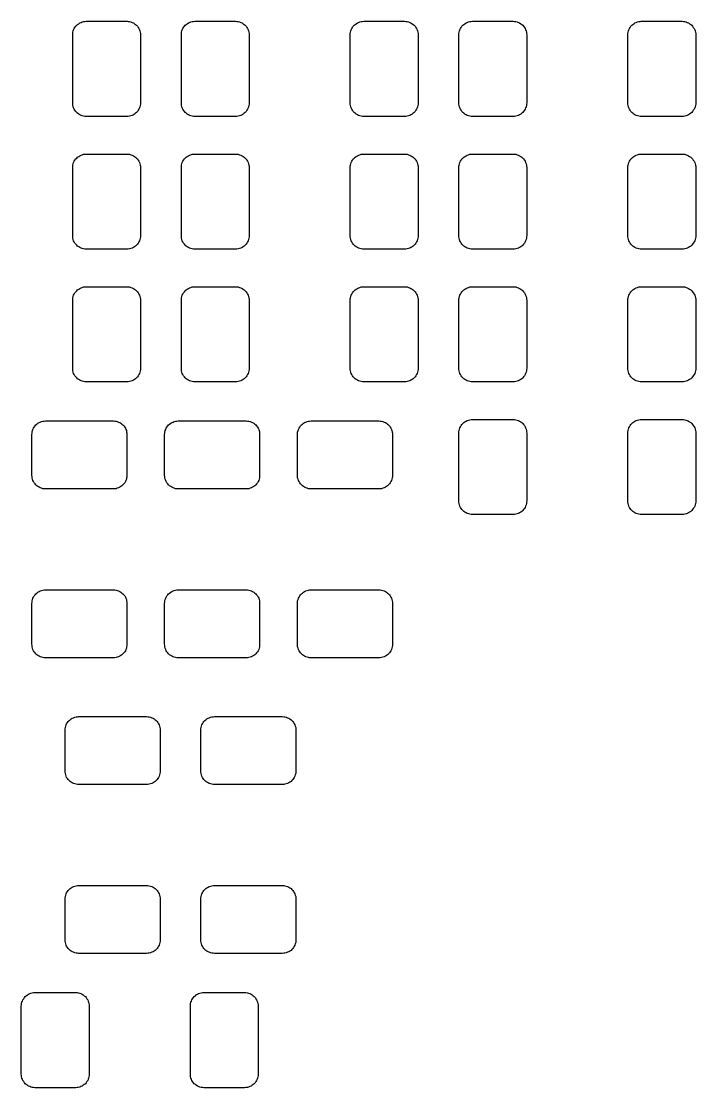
# Model space of a CAD drawing. Extents: x 0.1 to 57.8, y -40.1 to 0.3.
# Drawn here: x 42.84 to 54.01, y -19.37 to -1.69 of the extents above; entities that cross this region are included whole.
import ezdxf

# ---------------------------------------------------------------- set-up
doc = ezdxf.new("R2010")
doc.units = 0
doc.layers.get('0').update_dxf_attribs({"linetype": 'CONTINUOUS'})

msp = doc.modelspace()

# ---------------------------------------------------------------- linework, layer by layer
at = {"color": 7}
for points in [[(44.6082, -1.69447), (44.63106, -1.696756), (44.651634, -1.701328), (44.672208, -1.710472), (44.692782, -1.719616), (44.71107, -1.731046), (44.729358, -1.744762), (44.74536, -1.758478), (44.761362, -1.77448), (44.772792, -1.792768), (44.784222, -1.811056), (44.795652, -1.83163), (44.80251, -1.852204), (44.807082, -1.872778), (44.811654, -1.895638), (44.811654, -1.918498), (44.811654, -3.043209), (44.811654, -3.063783), (44.807082, -3.086643), (44.80251, -3.107217), (44.795652, -3.127791), (44.784222, -3.148365), (44.772792, -3.166653), (44.761362, -3.184941), (44.74536, -3.200943), (44.729358, -3.216945), (44.71107, -3.230661), (44.692782, -3.242091), (44.672208, -3.251235), (44.651634, -3.258093), (44.63106, -3.262665), (44.6082, -3.267237), (44.587626, -3.267237), (43.910971, -3.267237), (43.890397, -3.267237), (43.867537, -3.262665), (43.846963, -3.258093), (43.826389, -3.251235), (43.805815, -3.242091), (43.787527, -3.230661), (43.769239, -3.216945), (43.753237, -3.200943), (43.737235, -3.184941), (43.723519, -3.166653), (43.714375, -3.148365), (43.702945, -3.127791), (43.696087, -3.107217), (43.691515, -3.086643), (43.686943, -3.063783), (43.686943, -3.043209), (43.686943, -1.918498), (43.686943, -1.895638), (43.691515, -1.872778), (43.696087, -1.852204), (43.702945, -1.83163), (43.714375, -1.811056), (43.723519, -1.792768), (43.737235, -1.77448), (43.753237, -1.758478), (43.769239, -1.744762), (43.787527, -1.731046), (43.805815, -1.719616), (43.826389, -1.710472), (43.846963, -1.701328), (43.867537, -1.696756), (43.890397, -1.69447), (43.910971, -1.692184), (44.587626, -1.692184)], [(46.409058, -1.69447), (46.429632, -1.696756), (46.452492, -1.701328), (46.473066, -1.710472), (46.49364, -1.719616), (46.511928, -1.731046), (46.530216, -1.744762), (46.546218, -1.758478), (46.559934, -1.77448), (46.57365, -1.792768), (46.58508, -1.811056), (46.594224, -1.83163), (46.601082, -1.852204), (46.60794, -1.872778), (46.610226, -1.895638), (46.612512, -1.918498), (46.612512, -3.043209), (46.610226, -3.063783), (46.60794, -3.086643), (46.601082, -3.107217), (46.594224, -3.127791), (46.58508, -3.148365), (46.57365, -3.166653), (46.559934, -3.184941), (46.546218, -3.200943), (46.530216, -3.216945), (46.511928, -3.230661), (46.49364, -3.242091), (46.473066, -3.251235), (46.452492, -3.258093), (46.429632, -3.262665), (46.409058, -3.267237), (46.386198, -3.267237), (45.711829, -3.267237), (45.688969, -3.267237), (45.668395, -3.262665), (45.645535, -3.258093), (45.624961, -3.251235), (45.606673, -3.242091), (45.586099, -3.230661), (45.570097, -3.216945), (45.551809, -3.200943), (45.538093, -3.184941), (45.524377, -3.166653), (45.512947, -3.148365), (45.503803, -3.127791), (45.496945, -3.107217), (45.490087, -3.086643), (45.487801, -3.063783), (45.487801, -3.043209), (45.487801, -1.918498), (45.487801, -1.895638), (45.490087, -1.872778), (45.496945, -1.852204), (45.503803, -1.83163), (45.512947, -1.811056), (45.524377, -1.792768), (45.538093, -1.77448), (45.551809, -1.758478), (45.570097, -1.744762), (45.586099, -1.731046), (45.606673, -1.719616), (45.624961, -1.710472), (45.645535, -1.701328), (45.668395, -1.696756), (45.688969, -1.69447), (45.711829, -1.692184), (46.386198, -1.692184)], [(49.208136, -1.69447), (49.230996, -1.696756), (49.25157, -1.701328), (49.272144, -1.710472), (49.292718, -1.719616), (49.311006, -1.731046), (49.329294, -1.744762), (49.345296, -1.758478), (49.361298, -1.77448), (49.372728, -1.792768), (49.384158, -1.811056), (49.395588, -1.83163), (49.402446, -1.852204), (49.407018, -1.872778), (49.41159, -1.895638), (49.41159, -1.918498), (49.41159, -3.043209), (49.41159, -3.063783), (49.407018, -3.086643), (49.402446, -3.107217), (49.395588, -3.127791), (49.384158, -3.148365), (49.372728, -3.166653), (49.361298, -3.184941), (49.345296, -3.200943), (49.329294, -3.216945), (49.311006, -3.230661), (49.292718, -3.242091), (49.272144, -3.251235), (49.25157, -3.258093), (49.230996, -3.262665), (49.208136, -3.267237), (49.187562, -3.267237), (48.510906, -3.267237), (48.490332, -3.267237), (48.467472, -3.262665), (48.446898, -3.258093), (48.426325, -3.251235), (48.405751, -3.242091), (48.387463, -3.230661), (48.369175, -3.216945), (48.353173, -3.200943), (48.337171, -3.184941), (48.325741, -3.166653), (48.314311, -3.148365), (48.302881, -3.127791), (48.296023, -3.107217), (48.291451, -3.086643), (48.286879, -3.063783), (48.286879, -3.043209), (48.286879, -1.918498), (48.286879, -1.895638), (48.291451, -1.872778), (48.296023, -1.852204), (48.302881, -1.83163), (48.314311, -1.811056), (48.325741, -1.792768), (48.337171, -1.77448), (48.353173, -1.758478), (48.369175, -1.744762), (48.387463, -1.731046), (48.405751, -1.719616), (48.426325, -1.710472), (48.446898, -1.701328), (48.467472, -1.696756), (48.490332, -1.69447), (48.510906, -1.692184), (49.187562, -1.692184)], [(51.008994, -1.69447), (51.029568, -1.696756), (51.052428, -1.701328), (51.073002, -1.710472), (51.093576, -1.719616), (51.111864, -1.731046), (51.130152, -1.744762), (51.146154, -1.758478), (51.15987, -1.77448), (51.173586, -1.792768), (51.185016, -1.811056), (51.19416, -1.83163), (51.201018, -1.852204), (51.207876, -1.872778), (51.210162, -1.895638), (51.212448, -1.918498), (51.212448, -3.043209), (51.210162, -3.063783), (51.207876, -3.086643), (51.201018, -3.107217), (51.19416, -3.127791), (51.185016, -3.148365), (51.173586, -3.166653), (51.15987, -3.184941), (51.146154, -3.200943), (51.130152, -3.216945), (51.111864, -3.230661), (51.093576, -3.242091), (51.073002, -3.251235), (51.052428, -3.258093), (51.029568, -3.262665), (51.008994, -3.267237), (50.986134, -3.267237), (50.311765, -3.267237), (50.288905, -3.267237), (50.268331, -3.262665), (50.245471, -3.258093), (50.224897, -3.251235), (50.206609, -3.242091), (50.186035, -3.230661), (50.170033, -3.216945), (50.151745, -3.200943), (50.138029, -3.184941), (50.124313, -3.166653), (50.112883, -3.148365), (50.103739, -3.127791), (50.096881, -3.107217), (50.090023, -3.086643), (50.087737, -3.063783), (50.087737, -3.043209), (50.087737, -1.918498), (50.087737, -1.895638), (50.090023, -1.872778), (50.096881, -1.852204), (50.103739, -1.83163), (50.112883, -1.811056), (50.124313, -1.792768), (50.138029, -1.77448), (50.151745, -1.758478), (50.170033, -1.744762), (50.186035, -1.731046), (50.206609, -1.719616), (50.224897, -1.710472), (50.245471, -1.701328), (50.268331, -1.696756), (50.288905, -1.69447), (50.311765, -1.692184), (50.986134, -1.692184)], [(53.808071, -1.69447), (53.830931, -1.696756), (53.851505, -1.701328), (53.872079, -1.710472), (53.892653, -1.719616), (53.910941, -1.731046), (53.929229, -1.744762), (53.945231, -1.758478), (53.961233, -1.77448), (53.972663, -1.792768), (53.984093, -1.811056), (53.995523, -1.83163), (54.002381, -1.852204), (54.006953, -1.872778), (54.011525, -1.895638), (54.011525, -1.918498), (54.011525, -3.043209), (54.011525, -3.063783), (54.006953, -3.086643), (54.002381, -3.107217), (53.995523, -3.127791), (53.984093, -3.148365), (53.972663, -3.166653), (53.961233, -3.184941), (53.945231, -3.200943), (53.929229, -3.216945), (53.910941, -3.230661), (53.892653, -3.242091), (53.872079, -3.251235), (53.851505, -3.258093), (53.830931, -3.262665), (53.808071, -3.267237), (53.787497, -3.267237), (53.110842, -3.267237), (53.090268, -3.267237), (53.067408, -3.262665), (53.046834, -3.258093), (53.02626, -3.251235), (53.005686, -3.242091), (52.987398, -3.230661), (52.96911, -3.216945), (52.953108, -3.200943), (52.937106, -3.184941), (52.925676, -3.166653), (52.914246, -3.148365), (52.902816, -3.127791), (52.895958, -3.107217), (52.891386, -3.086643), (52.886814, -3.063783), (52.886814, -3.043209), (52.886814, -1.918498), (52.886814, -1.895638), (52.891386, -1.872778), (52.895958, -1.852204), (52.902816, -1.83163), (52.914246, -1.811056), (52.925676, -1.792768), (52.937106, -1.77448), (52.953108, -1.758478), (52.96911, -1.744762), (52.987398, -1.731046), (53.005686, -1.719616), (53.02626, -1.710472), (53.046834, -1.701328), (53.067408, -1.696756), (53.090268, -1.69447), (53.110842, -1.692184), (53.787497, -1.692184)], [(44.6082, -3.894108), (44.63106, -3.896394), (44.651634, -3.903252), (44.672208, -3.91011), (44.692782, -3.919254), (44.71107, -3.930684), (44.729358, -3.9444), (44.74536, -3.958116), (44.761362, -3.974118), (44.772792, -3.992406), (44.784222, -4.010694), (44.795652, -4.031268), (44.80251, -4.051842), (44.807082, -4.074702), (44.811654, -4.095276), (44.811654, -4.118136), (44.811654, -5.242847), (44.811654, -5.265707), (44.807082, -5.286281), (44.80251, -5.306855), (44.795652, -5.329715), (44.784222, -5.348003), (44.772792, -5.368577), (44.761362, -5.384579), (44.74536, -5.400581), (44.729358, -5.416583), (44.71107, -5.430299), (44.692782, -5.441729), (44.672208, -5.450873), (44.651634, -5.457731), (44.63106, -5.462303), (44.6082, -5.466875), (44.587626, -5.466875), (43.910971, -5.466875), (43.890397, -5.466875), (43.867537, -5.462303), (43.846963, -5.457731), (43.826389, -5.450873), (43.805815, -5.441729), (43.787527, -5.430299), (43.769239, -5.416583), (43.753237, -5.400581), (43.737235, -5.384579), (43.723519, -5.368577), (43.714375, -5.348003), (43.702945, -5.329715), (43.696087, -5.306855), (43.691515, -5.286281), (43.686943, -5.265707), (43.686943, -5.242847), (43.686943, -4.118136), (43.686943, -4.095276), (43.691515, -4.074702), (43.696087, -4.051842), (43.702945, -4.031268), (43.714375, -4.010694), (43.723519, -3.992406), (43.737235, -3.974118), (43.753237, -3.958116), (43.769239, -3.9444), (43.787527, -3.930684), (43.805815, -3.919254), (43.826389, -3.91011), (43.846963, -3.903252), (43.867537, -3.896394), (43.890397, -3.894108), (43.910971, -3.891822), (44.587626, -3.891822)], [(46.409058, -3.894108), (46.429632, -3.896394), (46.452492, -3.903252), (46.473066, -3.91011), (46.49364, -3.919254), (46.511928, -3.930684), (46.530216, -3.9444), (46.546218, -3.958116), (46.559934, -3.974118), (46.57365, -3.992406), (46.58508, -4.010694), (46.594224, -4.031268), (46.601082, -4.051842), (46.60794, -4.074702), (46.610226, -4.095276), (46.612512, -4.118136), (46.612512, -5.242847), (46.610226, -5.265707), (46.60794, -5.286281), (46.601082, -5.306855), (46.594224, -5.329715), (46.58508, -5.348003), (46.57365, -5.368577), (46.559934, -5.384579), (46.546218, -5.400581), (46.530216, -5.416583), (46.511928, -5.430299), (46.49364, -5.441729), (46.473066, -5.450873), (46.452492, -5.457731), (46.429632, -5.462303), (46.409058, -5.466875), (46.386198, -5.466875), (45.711829, -5.466875), (45.688969, -5.466875), (45.668395, -5.462303), (45.645535, -5.457731), (45.624961, -5.450873), (45.606673, -5.441729), (45.586099, -5.430299), (45.570097, -5.416583), (45.551809, -5.400581), (45.538093, -5.384579), (45.524377, -5.368577), (45.512947, -5.348003), (45.503803, -5.329715), (45.496945, -5.306855), (45.490087, -5.286281), (45.487801, -5.265707), (45.487801, -5.242847), (45.487801, -4.118136), (45.487801, -4.095276), (45.490087, -4.074702), (45.496945, -4.051842), (45.503803, -4.031268), (45.512947, -4.010694), (45.524377, -3.992406), (45.538093, -3.974118), (45.551809, -3.958116), (45.570097, -3.9444), (45.586099, -3.930684), (45.606673, -3.919254), (45.624961, -3.91011), (45.645535, -3.903252), (45.668395, -3.896394), (45.688969, -3.894108), (45.711829, -3.891822), (46.386198, -3.891822)], [(49.208136, -3.894108), (49.230996, -3.896394), (49.25157, -3.903252), (49.272144, -3.91011), (49.292718, -3.919254), (49.311006, -3.930684), (49.329294, -3.9444), (49.345296, -3.958116), (49.361298, -3.974118), (49.372728, -3.992406), (49.384158, -4.010694), (49.395588, -4.031268), (49.402446, -4.051842), (49.407018, -4.074702), (49.41159, -4.095276), (49.41159, -4.118136), (49.41159, -5.242847), (49.41159, -5.265707), (49.407018, -5.286281), (49.402446, -5.306855), (49.395588, -5.329715), (49.384158, -5.348003), (49.372728, -5.368577), (49.361298, -5.384579), (49.345296, -5.400581), (49.329294, -5.416583), (49.311006, -5.430299), (49.292718, -5.441729), (49.272144, -5.450873), (49.25157, -5.457731), (49.230996, -5.462303), (49.208136, -5.466875), (49.187562, -5.466875), (48.510906, -5.466875), (48.490332, -5.466875), (48.467472, -5.462303), (48.446898, -5.457731), (48.426325, -5.450873), (48.405751, -5.441729), (48.387463, -5.430299), (48.369175, -5.416583), (48.353173, -5.400581), (48.337171, -5.384579), (48.325741, -5.368577), (48.314311, -5.348003), (48.302881, -5.329715), (48.296023, -5.306855), (48.291451, -5.286281), (48.286879, -5.265707), (48.286879, -5.242847), (48.286879, -4.118136), (48.286879, -4.095276), (48.291451, -4.074702), (48.296023, -4.051842), (48.302881, -4.031268), (48.314311, -4.010694), (48.325741, -3.992406), (48.337171, -3.974118), (48.353173, -3.958116), (48.369175, -3.9444), (48.387463, -3.930684), (48.405751, -3.919254), (48.426325, -3.91011), (48.446898, -3.903252), (48.467472, -3.896394), (48.490332, -3.894108), (48.510906, -3.891822), (49.187562, -3.891822)], [(51.008994, -3.894108), (51.029568, -3.896394), (51.052428, -3.903252), (51.073002, -3.91011), (51.093576, -3.919254), (51.111864, -3.930684), (51.130152, -3.9444), (51.146154, -3.958116), (51.15987, -3.974118), (51.173586, -3.992406), (51.185016, -4.010694), (51.19416, -4.031268), (51.201018, -4.051842), (51.207876, -4.074702), (51.210162, -4.095276), (51.212448, -4.118136), (51.212448, -5.242847), (51.210162, -5.265707), (51.207876, -5.286281), (51.201018, -5.306855), (51.19416, -5.329715), (51.185016, -5.348003), (51.173586, -5.368577), (51.15987, -5.384579), (51.146154, -5.400581), (51.130152, -5.416583), (51.111864, -5.430299), (51.093576, -5.441729), (51.073002, -5.450873), (51.052428, -5.457731), (51.029568, -5.462303), (51.008994, -5.466875), (50.986134, -5.466875), (50.311765, -5.466875), (50.288905, -5.466875), (50.268331, -5.462303), (50.245471, -5.457731), (50.224897, -5.450873), (50.206609, -5.441729), (50.186035, -5.430299), (50.170033, -5.416583), (50.151745, -5.400581), (50.138029, -5.384579), (50.124313, -5.368577), (50.112883, -5.348003), (50.103739, -5.329715), (50.096881, -5.306855), (50.090023, -5.286281), (50.087737, -5.265707), (50.087737, -5.242847), (50.087737, -4.118136), (50.087737, -4.095276), (50.090023, -4.074702), (50.096881, -4.051842), (50.103739, -4.031268), (50.112883, -4.010694), (50.124313, -3.992406), (50.138029, -3.974118), (50.151745, -3.958116), (50.170033, -3.9444), (50.186035, -3.930684), (50.206609, -3.919254), (50.224897, -3.91011), (50.245471, -3.903252), (50.268331, -3.896394), (50.288905, -3.894108), (50.311765, -3.891822), (50.986134, -3.891822)], [(53.808071, -3.894108), (53.830931, -3.896394), (53.851505, -3.903252), (53.872079, -3.91011), (53.892653, -3.919254), (53.910941, -3.930684), (53.929229, -3.9444), (53.945231, -3.958116), (53.961233, -3.974118), (53.972663, -3.992406), (53.984093, -4.010694), (53.995523, -4.031268), (54.002381, -4.051842), (54.006953, -4.074702), (54.011525, -4.095276), (54.011525, -4.118136), (54.011525, -5.242847), (54.011525, -5.265707), (54.006953, -5.286281), (54.002381, -5.306855), (53.995523, -5.329715), (53.984093, -5.348003), (53.972663, -5.368577), (53.961233, -5.384579), (53.945231, -5.400581), (53.929229, -5.416583), (53.910941, -5.430299), (53.892653, -5.441729), (53.872079, -5.450873), (53.851505, -5.457731), (53.830931, -5.462303), (53.808071, -5.466875), (53.787497, -5.466875), (53.110842, -5.466875), (53.090268, -5.466875), (53.067408, -5.462303), (53.046834, -5.457731), (53.02626, -5.450873), (53.005686, -5.441729), (52.987398, -5.430299), (52.96911, -5.416583), (52.953108, -5.400581), (52.937106, -5.384579), (52.925676, -5.368577), (52.914246, -5.348003), (52.902816, -5.329715), (52.895958, -5.306855), (52.891386, -5.286281), (52.886814, -5.265707), (52.886814, -5.242847), (52.886814, -4.118136), (52.886814, -4.095276), (52.891386, -4.074702), (52.895958, -4.051842), (52.902816, -4.031268), (52.914246, -4.010694), (52.925676, -3.992406), (52.937106, -3.974118), (52.953108, -3.958116), (52.96911, -3.9444), (52.987398, -3.930684), (53.005686, -3.919254), (53.02626, -3.91011), (53.046834, -3.903252), (53.067408, -3.896394), (53.090268, -3.894108), (53.110842, -3.891822), (53.787497, -3.891822)], [(44.6082, -6.093746), (44.63106, -6.096032), (44.651634, -6.10289), (44.672208, -6.109748), (44.692782, -6.118892), (44.71107, -6.130322), (44.729358, -6.144038), (44.74536, -6.157754), (44.761362, -6.173756), (44.772792, -6.192044), (44.784222, -6.212618), (44.795652, -6.230906), (44.80251, -6.25148), (44.807082, -6.27434), (44.811654, -6.294914), (44.811654, -6.317774), (44.811654, -7.442485), (44.811654, -7.465345), (44.807082, -7.485919), (44.80251, -7.508779), (44.795652, -7.529353), (44.784222, -7.547641), (44.772792, -7.568215), (44.761362, -7.584217), (44.74536, -7.602505), (44.729358, -7.616221), (44.71107, -7.629937), (44.692782, -7.641367), (44.672208, -7.650511), (44.651634, -7.657369), (44.63106, -7.664227), (44.6082, -7.666513), (44.587626, -7.666513), (43.910971, -7.666513), (43.890397, -7.666513), (43.867537, -7.664227), (43.846963, -7.657369), (43.826389, -7.650511), (43.805815, -7.641367), (43.787527, -7.629937), (43.769239, -7.616221), (43.753237, -7.602505), (43.737235, -7.584217), (43.723519, -7.568215), (43.714375, -7.547641), (43.702945, -7.529353), (43.696087, -7.508779), (43.691515, -7.485919), (43.686943, -7.465345), (43.686943, -7.442485), (43.686943, -6.317774), (43.686943, -6.294914), (43.691515, -6.27434), (43.696087, -6.25148), (43.702945, -6.230906), (43.714375, -6.212618), (43.723519, -6.192044), (43.737235, -6.173756), (43.753237, -6.157754), (43.769239, -6.144038), (43.787527, -6.130322), (43.805815, -6.118892), (43.826389, -6.109748), (43.846963, -6.10289), (43.867537, -6.096032), (43.890397, -6.093746), (43.910971, -6.09146), (44.587626, -6.09146)], [(46.409058, -6.093746), (46.429632, -6.096032), (46.452492, -6.10289), (46.473066, -6.109748), (46.49364, -6.118892), (46.511928, -6.130322), (46.530216, -6.144038), (46.546218, -6.157754), (46.559934, -6.173756), (46.57365, -6.192044), (46.58508, -6.212618), (46.594224, -6.230906), (46.601082, -6.25148), (46.60794, -6.27434), (46.610226, -6.294914), (46.612512, -6.317774), (46.612512, -7.442485), (46.610226, -7.465345), (46.60794, -7.485919), (46.601082, -7.508779), (46.594224, -7.529353), (46.58508, -7.547641), (46.57365, -7.568215), (46.559934, -7.584217), (46.546218, -7.602505), (46.530216, -7.616221), (46.511928, -7.629937), (46.49364, -7.641367), (46.473066, -7.650511), (46.452492, -7.657369), (46.429632, -7.664227), (46.409058, -7.666513), (46.386198, -7.666513), (45.711829, -7.666513), (45.688969, -7.666513), (45.668395, -7.664227), (45.645535, -7.657369), (45.624961, -7.650511), (45.606673, -7.641367), (45.586099, -7.629937), (45.570097, -7.616221), (45.551809, -7.602505), (45.538093, -7.584217), (45.524377, -7.568215), (45.512947, -7.547641), (45.503803, -7.529353), (45.496945, -7.508779), (45.490087, -7.485919), (45.487801, -7.465345), (45.487801, -7.442485), (45.487801, -6.317774), (45.487801, -6.294914), (45.490087, -6.27434), (45.496945, -6.25148), (45.503803, -6.230906), (45.512947, -6.212618), (45.524377, -6.192044), (45.538093, -6.173756), (45.551809, -6.157754), (45.570097, -6.144038), (45.586099, -6.130322), (45.606673, -6.118892), (45.624961, -6.109748), (45.645535, -6.10289), (45.668395, -6.096032), (45.688969, -6.093746), (45.711829, -6.09146), (46.386198, -6.09146)], [(49.208136, -6.093746), (49.230996, -6.096032), (49.25157, -6.10289), (49.272144, -6.109748), (49.292718, -6.118892), (49.311006, -6.130322), (49.329294, -6.144038), (49.345296, -6.157754), (49.361298, -6.173756), (49.372728, -6.192044), (49.384158, -6.212618), (49.395588, -6.230906), (49.402446, -6.25148), (49.407018, -6.27434), (49.41159, -6.294914), (49.41159, -6.317774), (49.41159, -7.442485), (49.41159, -7.465345), (49.407018, -7.485919), (49.402446, -7.508779), (49.395588, -7.529353), (49.384158, -7.547641), (49.372728, -7.568215), (49.361298, -7.584217), (49.345296, -7.602505), (49.329294, -7.616221), (49.311006, -7.629937), (49.292718, -7.641367), (49.272144, -7.650511), (49.25157, -7.657369), (49.230996, -7.664227), (49.208136, -7.666513), (49.187562, -7.666513), (48.510906, -7.666513), (48.490332, -7.666513), (48.467472, -7.664227), (48.446898, -7.657369), (48.426325, -7.650511), (48.405751, -7.641367), (48.387463, -7.629937), (48.369175, -7.616221), (48.353173, -7.602505), (48.337171, -7.584217), (48.325741, -7.568215), (48.314311, -7.547641), (48.302881, -7.529353), (48.296023, -7.508779), (48.291451, -7.485919), (48.286879, -7.465345), (48.286879, -7.442485), (48.286879, -6.317774), (48.286879, -6.294914), (48.291451, -6.27434), (48.296023, -6.25148), (48.302881, -6.230906), (48.314311, -6.212618), (48.325741, -6.192044), (48.337171, -6.173756), (48.353173, -6.157754), (48.369175, -6.144038), (48.387463, -6.130322), (48.405751, -6.118892), (48.426325, -6.109748), (48.446898, -6.10289), (48.467472, -6.096032), (48.490332, -6.093746), (48.510906, -6.09146), (49.187562, -6.09146)], [(51.008994, -6.093746), (51.029568, -6.096032), (51.052428, -6.10289), (51.073002, -6.109748), (51.093576, -6.118892), (51.111864, -6.130322), (51.130152, -6.144038), (51.146154, -6.157754), (51.15987, -6.173756), (51.173586, -6.192044), (51.185016, -6.212618), (51.19416, -6.230906), (51.201018, -6.25148), (51.207876, -6.27434), (51.210162, -6.294914), (51.212448, -6.317774), (51.212448, -7.442485), (51.210162, -7.465345), (51.207876, -7.485919), (51.201018, -7.508779), (51.19416, -7.529353), (51.185016, -7.547641), (51.173586, -7.568215), (51.15987, -7.584217), (51.146154, -7.602505), (51.130152, -7.616221), (51.111864, -7.629937), (51.093576, -7.641367), (51.073002, -7.650511), (51.052428, -7.657369), (51.029568, -7.664227), (51.008994, -7.666513), (50.986134, -7.666513), (50.311765, -7.666513), (50.288905, -7.666513), (50.268331, -7.664227), (50.245471, -7.657369), (50.224897, -7.650511), (50.206609, -7.641367), (50.186035, -7.629937), (50.170033, -7.616221), (50.151745, -7.602505), (50.138029, -7.584217), (50.124313, -7.568215), (50.112883, -7.547641), (50.103739, -7.529353), (50.096881, -7.508779), (50.090023, -7.485919), (50.087737, -7.465345), (50.087737, -7.442485), (50.087737, -6.317774), (50.087737, -6.294914), (50.090023, -6.27434), (50.096881, -6.25148), (50.103739, -6.230906), (50.112883, -6.212618), (50.124313, -6.192044), (50.138029, -6.173756), (50.151745, -6.157754), (50.170033, -6.144038), (50.186035, -6.130322), (50.206609, -6.118892), (50.224897, -6.109748), (50.245471, -6.10289), (50.268331, -6.096032), (50.288905, -6.093746), (50.311765, -6.09146), (50.986134, -6.09146)], [(53.808071, -6.093746), (53.830931, -6.096032), (53.851505, -6.10289), (53.872079, -6.109748), (53.892653, -6.118892), (53.910941, -6.130322), (53.929229, -6.144038), (53.945231, -6.157754), (53.961233, -6.173756), (53.972663, -6.192044), (53.984093, -6.212618), (53.995523, -6.230906), (54.002381, -6.25148), (54.006953, -6.27434), (54.011525, -6.294914), (54.011525, -6.317774), (54.011525, -7.442485), (54.011525, -7.465345), (54.006953, -7.485919), (54.002381, -7.508779), (53.995523, -7.529353), (53.984093, -7.547641), (53.972663, -7.568215), (53.961233, -7.584217), (53.945231, -7.602505), (53.929229, -7.616221), (53.910941, -7.629937), (53.892653, -7.641367), (53.872079, -7.650511), (53.851505, -7.657369), (53.830931, -7.664227), (53.808071, -7.666513), (53.787497, -7.666513), (53.110842, -7.666513), (53.090268, -7.666513), (53.067408, -7.664227), (53.046834, -7.657369), (53.02626, -7.650511), (53.005686, -7.641367), (52.987398, -7.629937), (52.96911, -7.616221), (52.953108, -7.602505), (52.937106, -7.584217), (52.925676, -7.568215), (52.914246, -7.547641), (52.902816, -7.529353), (52.895958, -7.508779), (52.891386, -7.485919), (52.886814, -7.465345), (52.886814, -7.442485), (52.886814, -6.317774), (52.886814, -6.294914), (52.891386, -6.27434), (52.895958, -6.25148), (52.902816, -6.230906), (52.914246, -6.212618), (52.925676, -6.192044), (52.937106, -6.173756), (52.953108, -6.157754), (52.96911, -6.144038), (52.987398, -6.130322), (53.005686, -6.118892), (53.02626, -6.109748), (53.046834, -6.10289), (53.067408, -6.096032), (53.090268, -6.093746), (53.110842, -6.09146), (53.787497, -6.09146)], [(51.008994, -8.293638), (51.029568, -8.29821), (51.052428, -8.302782), (51.073002, -8.30964), (51.093576, -8.318784), (51.111864, -8.330214), (51.130152, -8.34393), (51.146154, -8.357646), (51.15987, -8.375934), (51.173586, -8.391936), (51.185016, -8.41251), (51.19416, -8.430798), (51.201018, -8.451372), (51.207876, -8.474232), (51.210162, -8.494806), (51.212448, -8.517666), (51.212448, -9.642377), (51.210162, -9.665237), (51.207876, -9.685811), (51.201018, -9.708671), (51.19416, -9.729245), (51.185016, -9.749819), (51.173586, -9.768107), (51.15987, -9.786395), (51.146154, -9.802397), (51.130152, -9.816113), (51.111864, -9.829829), (51.093576, -9.841259), (51.073002, -9.850403), (51.052428, -9.857261), (51.029568, -9.864119), (51.008994, -9.866405), (50.986134, -9.868691), (50.311765, -9.868691), (50.288905, -9.866405), (50.268331, -9.864119), (50.245471, -9.857261), (50.224897, -9.850403), (50.206609, -9.841259), (50.186035, -9.829829), (50.170033, -9.816113), (50.151745, -9.802397), (50.138029, -9.786395), (50.124313, -9.768107), (50.112883, -9.749819), (50.103739, -9.729245), (50.096881, -9.708671), (50.090023, -9.685811), (50.087737, -9.665237), (50.087737, -9.642377), (50.087737, -8.517666), (50.087737, -8.494806), (50.090023, -8.474232), (50.096881, -8.451372), (50.103739, -8.430798), (50.112883, -8.41251), (50.124313, -8.391936), (50.138029, -8.375934), (50.151745, -8.357646), (50.170033, -8.34393), (50.186035, -8.330214), (50.206609, -8.318784), (50.224897, -8.30964), (50.245471, -8.302782), (50.268331, -8.29821), (50.288905, -8.293638), (50.311765, -8.293638), (50.986134, -8.293638)], [(53.808071, -8.293638), (53.830931, -8.29821), (53.851505, -8.302782), (53.872079, -8.30964), (53.892653, -8.318784), (53.910941, -8.330214), (53.929229, -8.34393), (53.945231, -8.357646), (53.961233, -8.375934), (53.972663, -8.391936), (53.984093, -8.41251), (53.995523, -8.430798), (54.002381, -8.451372), (54.006953, -8.474232), (54.011525, -8.494806), (54.011525, -8.517666), (54.011525, -9.642377), (54.011525, -9.665237), (54.006953, -9.685811), (54.002381, -9.708671), (53.995523, -9.729245), (53.984093, -9.749819), (53.972663, -9.768107), (53.961233, -9.786395), (53.945231, -9.802397), (53.929229, -9.816113), (53.910941, -9.829829), (53.892653, -9.841259), (53.872079, -9.850403), (53.851505, -9.857261), (53.830931, -9.864119), (53.808071, -9.866405), (53.787497, -9.868691), (53.110842, -9.868691), (53.090268, -9.866405), (53.067408, -9.864119), (53.046834, -9.857261), (53.02626, -9.850403), (53.005686, -9.841259), (52.987398, -9.829829), (52.96911, -9.816113), (52.953108, -9.802397), (52.937106, -9.786395), (52.925676, -9.768107), (52.914246, -9.749819), (52.902816, -9.729245), (52.895958, -9.708671), (52.891386, -9.685811), (52.886814, -9.665237), (52.886814, -9.642377), (52.886814, -8.517666), (52.886814, -8.494806), (52.891386, -8.474232), (52.895958, -8.451372), (52.902816, -8.430798), (52.914246, -8.41251), (52.925676, -8.391936), (52.937106, -8.375934), (52.953108, -8.357646), (52.96911, -8.34393), (52.987398, -8.330214), (53.005686, -8.318784), (53.02626, -8.30964), (53.046834, -8.302782), (53.067408, -8.29821), (53.090268, -8.293638), (53.110842, -8.293638), (53.787497, -8.293638)], [(44.384807, -8.319165), (44.405381, -8.321451), (44.425955, -8.328309), (44.448815, -8.335167), (44.467103, -8.344311), (44.487677, -8.355741), (44.503679, -8.369457), (44.519681, -8.383173), (44.535683, -8.399175), (44.549399, -8.417463), (44.560829, -8.435751), (44.569973, -8.456325), (44.576831, -8.476899), (44.581403, -8.499759), (44.585975, -8.520333), (44.585975, -8.543193), (44.585975, -9.217562), (44.585975, -9.240422), (44.581403, -9.260996), (44.576831, -9.283856), (44.569973, -9.30443), (44.560829, -9.322718), (44.549399, -9.343292), (44.535683, -9.359294), (44.519681, -9.377582), (44.503679, -9.391298), (44.487677, -9.405014), (44.467103, -9.416444), (44.448815, -9.425588), (44.425955, -9.432446), (44.405381, -9.439304), (44.384807, -9.44159), (44.361947, -9.44159), (43.237236, -9.44159), (43.214376, -9.44159), (43.193802, -9.439304), (43.170942, -9.432446), (43.150368, -9.425588), (43.129794, -9.416444), (43.111507, -9.405014), (43.093219, -9.391298), (43.077217, -9.377582), (43.063501, -9.359294), (43.049785, -9.343292), (43.038355, -9.322718), (43.029211, -9.30443), (43.022353, -9.283856), (43.015495, -9.260996), (43.013209, -9.240422), (43.010923, -9.217562), (43.010923, -8.543193), (43.013209, -8.520333), (43.015495, -8.499759), (43.022353, -8.476899), (43.029211, -8.456325), (43.038355, -8.435751), (43.049785, -8.417463), (43.063501, -8.399175), (43.077217, -8.383173), (43.093219, -8.369457), (43.111507, -8.355741), (43.129794, -8.344311), (43.150368, -8.335167), (43.170942, -8.328309), (43.193802, -8.321451), (43.214376, -8.319165), (43.237236, -8.316879), (44.361947, -8.316879)], [(46.584445, -8.319165), (46.605019, -8.321451), (46.627879, -8.328309), (46.648453, -8.335167), (46.666741, -8.344311), (46.687315, -8.355741), (46.703317, -8.369457), (46.721605, -8.383173), (46.735321, -8.399175), (46.749037, -8.417463), (46.760467, -8.435751), (46.769611, -8.456325), (46.776469, -8.476899), (46.783327, -8.499759), (46.785613, -8.520333), (46.785613, -8.543193), (46.785613, -9.217562), (46.785613, -9.240422), (46.783327, -9.260996), (46.776469, -9.283856), (46.769611, -9.30443), (46.760467, -9.322718), (46.749037, -9.343292), (46.735321, -9.359294), (46.721605, -9.377582), (46.703317, -9.391298), (46.687315, -9.405014), (46.666741, -9.416444), (46.648453, -9.425588), (46.627879, -9.432446), (46.605019, -9.439304), (46.584445, -9.44159), (46.561585, -9.44159), (45.436874, -9.44159), (45.414014, -9.44159), (45.39344, -9.439304), (45.37058, -9.432446), (45.350006, -9.425588), (45.329432, -9.416444), (45.311144, -9.405014), (45.292856, -9.391298), (45.276854, -9.377582), (45.263138, -9.359294), (45.249423, -9.343292), (45.237993, -9.322718), (45.228849, -9.30443), (45.221991, -9.283856), (45.215133, -9.260996), (45.212847, -9.240422), (45.210561, -9.217562), (45.210561, -8.543193), (45.212847, -8.520333), (45.215133, -8.499759), (45.221991, -8.476899), (45.228849, -8.456325), (45.237993, -8.435751), (45.249423, -8.417463), (45.263138, -8.399175), (45.276854, -8.383173), (45.292856, -8.369457), (45.311144, -8.355741), (45.329432, -8.344311), (45.350006, -8.335167), (45.37058, -8.328309), (45.39344, -8.321451), (45.414014, -8.319165), (45.436874, -8.316879), (46.561585, -8.316879)], [(48.784337, -8.319165), (48.804911, -8.321451), (48.827771, -8.328309), (48.848345, -8.335167), (48.868919, -8.344311), (48.887207, -8.355741), (48.905495, -8.369457), (48.921497, -8.383173), (48.935213, -8.399175), (48.948929, -8.417463), (48.960359, -8.435751), (48.969503, -8.456325), (48.976361, -8.476899), (48.983219, -8.499759), (48.985505, -8.520333), (48.987791, -8.543193), (48.987791, -9.217562), (48.985505, -9.240422), (48.983219, -9.260996), (48.976361, -9.283856), (48.969503, -9.30443), (48.960359, -9.322718), (48.948929, -9.343292), (48.935213, -9.359294), (48.921497, -9.377582), (48.905495, -9.391298), (48.887207, -9.405014), (48.868919, -9.416444), (48.848345, -9.425588), (48.827771, -9.432446), (48.804911, -9.439304), (48.784337, -9.44159), (48.761477, -9.44159), (47.636766, -9.44159), (47.613906, -9.44159), (47.593332, -9.439304), (47.570472, -9.432446), (47.549898, -9.425588), (47.53161, -9.416444), (47.511036, -9.405014), (47.495034, -9.391298), (47.476746, -9.377582), (47.46303, -9.359294), (47.449314, -9.343292), (47.437884, -9.322718), (47.42874, -9.30443), (47.421882, -9.283856), (47.415024, -9.260996), (47.412738, -9.240422), (47.412738, -9.217562), (47.412738, -8.543193), (47.412738, -8.520333), (47.415024, -8.499759), (47.421882, -8.476899), (47.42874, -8.456325), (47.437884, -8.435751), (47.449314, -8.417463), (47.46303, -8.399175), (47.476746, -8.383173), (47.495034, -8.369457), (47.511036, -8.355741), (47.53161, -8.344311), (47.549898, -8.335167), (47.570472, -8.328309), (47.593332, -8.321451), (47.613906, -8.319165), (47.636766, -8.316879), (48.761477, -8.316879)], [(44.384807, -11.118496), (44.405381, -11.123068), (44.425955, -11.12764), (44.448815, -11.134498), (44.467103, -11.143642), (44.487677, -11.155072), (44.503679, -11.168788), (44.519681, -11.182504), (44.535683, -11.200792), (44.549399, -11.216794), (44.560829, -11.237368), (44.569973, -11.255656), (44.576831, -11.278516), (44.581403, -11.29909), (44.585975, -11.319664), (44.585975, -11.342524), (44.585975, -12.016894), (44.585975, -12.039754), (44.581403, -12.062614), (44.576831, -12.083188), (44.569973, -12.103762), (44.560829, -12.124336), (44.549399, -12.142624), (44.535683, -12.160911), (44.519681, -12.176913), (44.503679, -12.190629), (44.487677, -12.204345), (44.467103, -12.215775), (44.448815, -12.224919), (44.425955, -12.234063), (44.405381, -12.238635), (44.384807, -12.240921), (44.361947, -12.243207), (43.237236, -12.243207), (43.214376, -12.240921), (43.193802, -12.238635), (43.170942, -12.234063), (43.150368, -12.224919), (43.129794, -12.215775), (43.111507, -12.204345), (43.093219, -12.190629), (43.077217, -12.176913), (43.063501, -12.160911), (43.049785, -12.142624), (43.038355, -12.124336), (43.029211, -12.103762), (43.022353, -12.083188), (43.015495, -12.062614), (43.013209, -12.039754), (43.010923, -12.016894), (43.010923, -11.342524), (43.013209, -11.319664), (43.015495, -11.29909), (43.022353, -11.278516), (43.029211, -11.255656), (43.038355, -11.237368), (43.049785, -11.216794), (43.063501, -11.200792), (43.077217, -11.182504), (43.093219, -11.168788), (43.111507, -11.155072), (43.129794, -11.143642), (43.150368, -11.134498), (43.170942, -11.12764), (43.193802, -11.123068), (43.214376, -11.118496), (43.237236, -11.118496), (44.361947, -11.118496)], [(46.584445, -11.118496), (46.605019, -11.123068), (46.627879, -11.12764), (46.648453, -11.134498), (46.666741, -11.143642), (46.687315, -11.155072), (46.703317, -11.168788), (46.721605, -11.182504), (46.735321, -11.200792), (46.749037, -11.216794), (46.760467, -11.237368), (46.769611, -11.255656), (46.776469, -11.278516), (46.783327, -11.29909), (46.785613, -11.319664), (46.785613, -11.342524), (46.785613, -12.016894), (46.785613, -12.039754), (46.783327, -12.062614), (46.776469, -12.083188), (46.769611, -12.103762), (46.760467, -12.124336), (46.749037, -12.142624), (46.735321, -12.160911), (46.721605, -12.176913), (46.703317, -12.190629), (46.687315, -12.204345), (46.666741, -12.215775), (46.648453, -12.224919), (46.627879, -12.234063), (46.605019, -12.238635), (46.584445, -12.240921), (46.561585, -12.243207), (45.436874, -12.243207), (45.414014, -12.240921), (45.39344, -12.238635), (45.37058, -12.234063), (45.350006, -12.224919), (45.329432, -12.215775), (45.311144, -12.204345), (45.292856, -12.190629), (45.276854, -12.176913), (45.263138, -12.160911), (45.249423, -12.142624), (45.237993, -12.124336), (45.228849, -12.103762), (45.221991, -12.083188), (45.215133, -12.062614), (45.212847, -12.039754), (45.210561, -12.016894), (45.210561, -11.342524), (45.212847, -11.319664), (45.215133, -11.29909), (45.221991, -11.278516), (45.228849, -11.255656), (45.237993, -11.237368), (45.249423, -11.216794), (45.263138, -11.200792), (45.276854, -11.182504), (45.292856, -11.168788), (45.311144, -11.155072), (45.329432, -11.143642), (45.350006, -11.134498), (45.37058, -11.12764), (45.39344, -11.123068), (45.414014, -11.118496), (45.436874, -11.118496), (46.561585, -11.118496)], [(48.784337, -11.118496), (48.804911, -11.123068), (48.827771, -11.12764), (48.848345, -11.134498), (48.868919, -11.143642), (48.887207, -11.155072), (48.905495, -11.168788), (48.921497, -11.182504), (48.935213, -11.200792), (48.948929, -11.216794), (48.960359, -11.237368), (48.969503, -11.255656), (48.976361, -11.278516), (48.983219, -11.29909), (48.985505, -11.319664), (48.987791, -11.342524), (48.987791, -12.016894), (48.985505, -12.039754), (48.983219, -12.062614), (48.976361, -12.083188), (48.969503, -12.103762), (48.960359, -12.124336), (48.948929, -12.142624), (48.935213, -12.160911), (48.921497, -12.176913), (48.905495, -12.190629), (48.887207, -12.204345), (48.868919, -12.215775), (48.848345, -12.224919), (48.827771, -12.234063), (48.804911, -12.238635), (48.784337, -12.240921), (48.761477, -12.243207), (47.636766, -12.243207), (47.613906, -12.240921), (47.593332, -12.238635), (47.570472, -12.234063), (47.549898, -12.224919), (47.53161, -12.215775), (47.511036, -12.204345), (47.495034, -12.190629), (47.476746, -12.176913), (47.46303, -12.160911), (47.449314, -12.142624), (47.437884, -12.124336), (47.42874, -12.103762), (47.421882, -12.083188), (47.415024, -12.062614), (47.412738, -12.039754), (47.412738, -12.016894), (47.412738, -11.342524), (47.412738, -11.319664), (47.415024, -11.29909), (47.421882, -11.278516), (47.42874, -11.255656), (47.437884, -11.237368), (47.449314, -11.216794), (47.46303, -11.200792), (47.476746, -11.182504), (47.495034, -11.168788), (47.511036, -11.155072), (47.53161, -11.143642), (47.549898, -11.134498), (47.570472, -11.12764), (47.593332, -11.123068), (47.613906, -11.118496), (47.636766, -11.118496), (48.761477, -11.118496)], [(44.933701, -13.218947), (44.956561, -13.221233), (44.977135, -13.228091), (44.997709, -13.234949), (45.018283, -13.244093), (45.036571, -13.255523), (45.054859, -13.269239), (45.070861, -13.282955), (45.084577, -13.298957), (45.098293, -13.317245), (45.109723, -13.335533), (45.118867, -13.356107), (45.128011, -13.376681), (45.132583, -13.399541), (45.134869, -13.420115), (45.137155, -13.442975), (45.137155, -14.117345), (45.134869, -14.140205), (45.132583, -14.160779), (45.128011, -14.183639), (45.118867, -14.204213), (45.109723, -14.224787), (45.098293, -14.243075), (45.084577, -14.261363), (45.070861, -14.277364), (45.054859, -14.29108), (45.036571, -14.304796), (45.018283, -14.316226), (44.997709, -14.32537), (44.977135, -14.332228), (44.956561, -14.339086), (44.933701, -14.341372), (44.910841, -14.343658), (43.78613, -14.343658), (43.765556, -14.341372), (43.742696, -14.339086), (43.722122, -14.332228), (43.701548, -14.32537), (43.680974, -14.316226), (43.662686, -14.304796), (43.644398, -14.29108), (43.628396, -14.277364), (43.612394, -14.261363), (43.598678, -14.243075), (43.587248, -14.224787), (43.578104, -14.204213), (43.571246, -14.183639), (43.566674, -14.160779), (43.562102, -14.140205), (43.562102, -14.117345), (43.562102, -13.442975), (43.562102, -13.420115), (43.566674, -13.399541), (43.571246, -13.376681), (43.578104, -13.356107), (43.587248, -13.335533), (43.598678, -13.317245), (43.612394, -13.298957), (43.628396, -13.282955), (43.644398, -13.269239), (43.662686, -13.255523), (43.680974, -13.244093), (43.701548, -13.234949), (43.722122, -13.228091), (43.742696, -13.221233), (43.765556, -13.218947), (43.78613, -13.216661), (44.910841, -13.216661)], [(47.184139, -13.218947), (47.204713, -13.221233), (47.227573, -13.228091), (47.248147, -13.234949), (47.268721, -13.244093), (47.287009, -13.255523), (47.305297, -13.269239), (47.321299, -13.282955), (47.335015, -13.298957), (47.348731, -13.317245), (47.360161, -13.335533), (47.369305, -13.356107), (47.376163, -13.376681), (47.38302, -13.399541), (47.385306, -13.420115), (47.387592, -13.442975), (47.387592, -14.117345), (47.385306, -14.140205), (47.38302, -14.160779), (47.376163, -14.183639), (47.369305, -14.204213), (47.360161, -14.224787), (47.348731, -14.243075), (47.335015, -14.261363), (47.321299, -14.277364), (47.305297, -14.29108), (47.287009, -14.304796), (47.268721, -14.316226), (47.248147, -14.32537), (47.227573, -14.332228), (47.204713, -14.339086), (47.184139, -14.341372), (47.161279, -14.343658), (46.036568, -14.343658), (46.013708, -14.341372), (45.993134, -14.339086), (45.97256, -14.332228), (45.9497, -14.32537), (45.931412, -14.316226), (45.910838, -14.304796), (45.894836, -14.29108), (45.876548, -14.277364), (45.862832, -14.261363), (45.849116, -14.243075), (45.837686, -14.224787), (45.828542, -14.204213), (45.821684, -14.183639), (45.817112, -14.160779), (45.81254, -14.140205), (45.81254, -14.117345), (45.81254, -13.442975), (45.81254, -13.420115), (45.817112, -13.399541), (45.821684, -13.376681), (45.828542, -13.356107), (45.837686, -13.335533), (45.849116, -13.317245), (45.862832, -13.298957), (45.876548, -13.282955), (45.894836, -13.269239), (45.910838, -13.255523), (45.931412, -13.244093), (45.9497, -13.234949), (45.97256, -13.228091), (45.993134, -13.221233), (46.013708, -13.218947), (46.036568, -13.216661), (47.161279, -13.216661)], [(44.933701, -16.018152), (44.956561, -16.022724), (44.977135, -16.027296), (44.997709, -16.034154), (45.018283, -16.043298), (45.036571, -16.054728), (45.054859, -16.068444), (45.070861, -16.084446), (45.084577, -16.100448), (45.098293, -16.118736), (45.109723, -16.137024), (45.118867, -16.157598), (45.128011, -16.178172), (45.132583, -16.198746), (45.134869, -16.221606), (45.137155, -16.24218), (45.137155, -16.918835), (45.134869, -16.939409), (45.132583, -16.962269), (45.128011, -16.982843), (45.118867, -17.003417), (45.109723, -17.023991), (45.098293, -17.042279), (45.084577, -17.060567), (45.070861, -17.076569), (45.054859, -17.092571), (45.036571, -17.104001), (45.018283, -17.115431), (44.997709, -17.124575), (44.977135, -17.133719), (44.956561, -17.138291), (44.933701, -17.140577), (44.910841, -17.142863), (43.78613, -17.142863), (43.765556, -17.140577), (43.742696, -17.138291), (43.722122, -17.133719), (43.701548, -17.124575), (43.680974, -17.115431), (43.662686, -17.104001), (43.644398, -17.092571), (43.628396, -17.076569), (43.612394, -17.060567), (43.598678, -17.042279), (43.587248, -17.023991), (43.578104, -17.003417), (43.571246, -16.982843), (43.566674, -16.962269), (43.562102, -16.939409), (43.562102, -16.918835), (43.562102, -16.24218), (43.562102, -16.221606), (43.566674, -16.198746), (43.571246, -16.178172), (43.578104, -16.157598), (43.587248, -16.137024), (43.598678, -16.118736), (43.612394, -16.100448), (43.628396, -16.084446), (43.644398, -16.068444), (43.662686, -16.054728), (43.680974, -16.043298), (43.701548, -16.034154), (43.722122, -16.027296), (43.742696, -16.022724), (43.765556, -16.018152), (43.78613, -16.018152), (44.910841, -16.018152)], [(47.184139, -16.018152), (47.204713, -16.022724), (47.227573, -16.027296), (47.248147, -16.034154), (47.268721, -16.043298), (47.287009, -16.054728), (47.305297, -16.068444), (47.321299, -16.084446), (47.335015, -16.100448), (47.348731, -16.118736), (47.360161, -16.137024), (47.369305, -16.157598), (47.376163, -16.178172), (47.38302, -16.198746), (47.385306, -16.221606), (47.387592, -16.24218), (47.387592, -16.918835), (47.385306, -16.939409), (47.38302, -16.962269), (47.376163, -16.982843), (47.369305, -17.003417), (47.360161, -17.023991), (47.348731, -17.042279), (47.335015, -17.060567), (47.321299, -17.076569), (47.305297, -17.092571), (47.287009, -17.104001), (47.268721, -17.115431), (47.248147, -17.124575), (47.227573, -17.133719), (47.204713, -17.138291), (47.184139, -17.140577), (47.161279, -17.142863), (46.036568, -17.142863), (46.013708, -17.140577), (45.993134, -17.138291), (45.97256, -17.133719), (45.9497, -17.124575), (45.931412, -17.115431), (45.910838, -17.104001), (45.894836, -17.092571), (45.876548, -17.076569), (45.862832, -17.060567), (45.849116, -17.042279), (45.837686, -17.023991), (45.828542, -17.003417), (45.821684, -16.982843), (45.817112, -16.962269), (45.81254, -16.939409), (45.81254, -16.918835), (45.81254, -16.24218), (45.81254, -16.221606), (45.817112, -16.198746), (45.821684, -16.178172), (45.828542, -16.157598), (45.837686, -16.137024), (45.849116, -16.118736), (45.862832, -16.100448), (45.876548, -16.084446), (45.894836, -16.068444), (45.910838, -16.054728), (45.931412, -16.043298), (45.9497, -16.034154), (45.97256, -16.027296), (45.993134, -16.022724), (46.013708, -16.018152), (46.036568, -16.018152), (47.161279, -16.018152)], [(43.759587, -17.793229), (43.780161, -17.797801), (43.803021, -17.802373), (43.823595, -17.809231), (43.841883, -17.818375), (43.862457, -17.829805), (43.878459, -17.843521), (43.896747, -17.859523), (43.910463, -17.875525), (43.924179, -17.893813), (43.935609, -17.912101), (43.944753, -17.932675), (43.951611, -17.953249), (43.956183, -17.973823), (43.960755, -17.996683), (43.960755, -18.017257), (43.960755, -19.141968), (43.960755, -19.164828), (43.956183, -19.187688), (43.951611, -19.208262), (43.944753, -19.228836), (43.935609, -19.24941), (43.924179, -19.267698), (43.910463, -19.285986), (43.896747, -19.301988), (43.878459, -19.315704), (43.862457, -19.32942), (43.841883, -19.34085), (43.823595, -19.349994), (43.803021, -19.359138), (43.780161, -19.36371), (43.759587, -19.365996), (43.736727, -19.368282), (43.062358, -19.368282), (43.039498, -19.365996), (43.016638, -19.36371), (42.996064, -19.359138), (42.97549, -19.349994), (42.954916, -19.34085), (42.936628, -19.32942), (42.91834, -19.315704), (42.902338, -19.301988), (42.888622, -19.285986), (42.874906, -19.267698), (42.863476, -19.24941), (42.854332, -19.228836), (42.845188, -19.208262), (42.840616, -19.187688), (42.83833, -19.164828), (42.836044, -19.141968), (42.836044, -18.017257), (42.83833, -17.996683), (42.840616, -17.973823), (42.845188, -17.953249), (42.854332, -17.932675), (42.863476, -17.912101), (42.874906, -17.893813), (42.888622, -17.875525), (42.902338, -17.859523), (42.91834, -17.843521), (42.936628, -17.829805), (42.954916, -17.818375), (42.97549, -17.809231), (42.996064, -17.802373), (43.016638, -17.797801), (43.039498, -17.793229), (43.062358, -17.793229), (43.736727, -17.793229)], [(46.558918, -17.793229), (46.581778, -17.797801), (46.602352, -17.802373), (46.622926, -17.809231), (46.6435, -17.818375), (46.661788, -17.829805), (46.680076, -17.843521), (46.696078, -17.859523), (46.709794, -17.875525), (46.72351, -17.893813), (46.73494, -17.912101), (46.744084, -17.932675), (46.750942, -17.953249), (46.7578, -17.973823), (46.760086, -17.996683), (46.762372, -18.017257), (46.762372, -19.141968), (46.760086, -19.164828), (46.7578, -19.187688), (46.750942, -19.208262), (46.744084, -19.228836), (46.73494, -19.24941), (46.72351, -19.267698), (46.709794, -19.285986), (46.696078, -19.301988), (46.680076, -19.315704), (46.661788, -19.32942), (46.6435, -19.34085), (46.622926, -19.349994), (46.602352, -19.359138), (46.581778, -19.36371), (46.558918, -19.365996), (46.536058, -19.368282), (45.861689, -19.368282), (45.838829, -19.365996), (45.818255, -19.36371), (45.795395, -19.359138), (45.774821, -19.349994), (45.756533, -19.34085), (45.735959, -19.32942), (45.719957, -19.315704), (45.701669, -19.301988), (45.687953, -19.285986), (45.674237, -19.267698), (45.662807, -19.24941), (45.653663, -19.228836), (45.646805, -19.208262), (45.642233, -19.187688), (45.637661, -19.164828), (45.637661, -19.141968), (45.637661, -18.017257), (45.637661, -17.996683), (45.642233, -17.973823), (45.646805, -17.953249), (45.653663, -17.932675), (45.662807, -17.912101), (45.674237, -17.893813), (45.687953, -17.875525), (45.701669, -17.859523), (45.719957, -17.843521), (45.735959, -17.829805), (45.756533, -17.818375), (45.774821, -17.809231), (45.795395, -17.802373), (45.818255, -17.797801), (45.838829, -17.793229), (45.861689, -17.793229), (46.536058, -17.793229)]]:
    msp.add_lwpolyline(points, close=True, dxfattribs=at)

doc.saveas('drawing.dxf')
